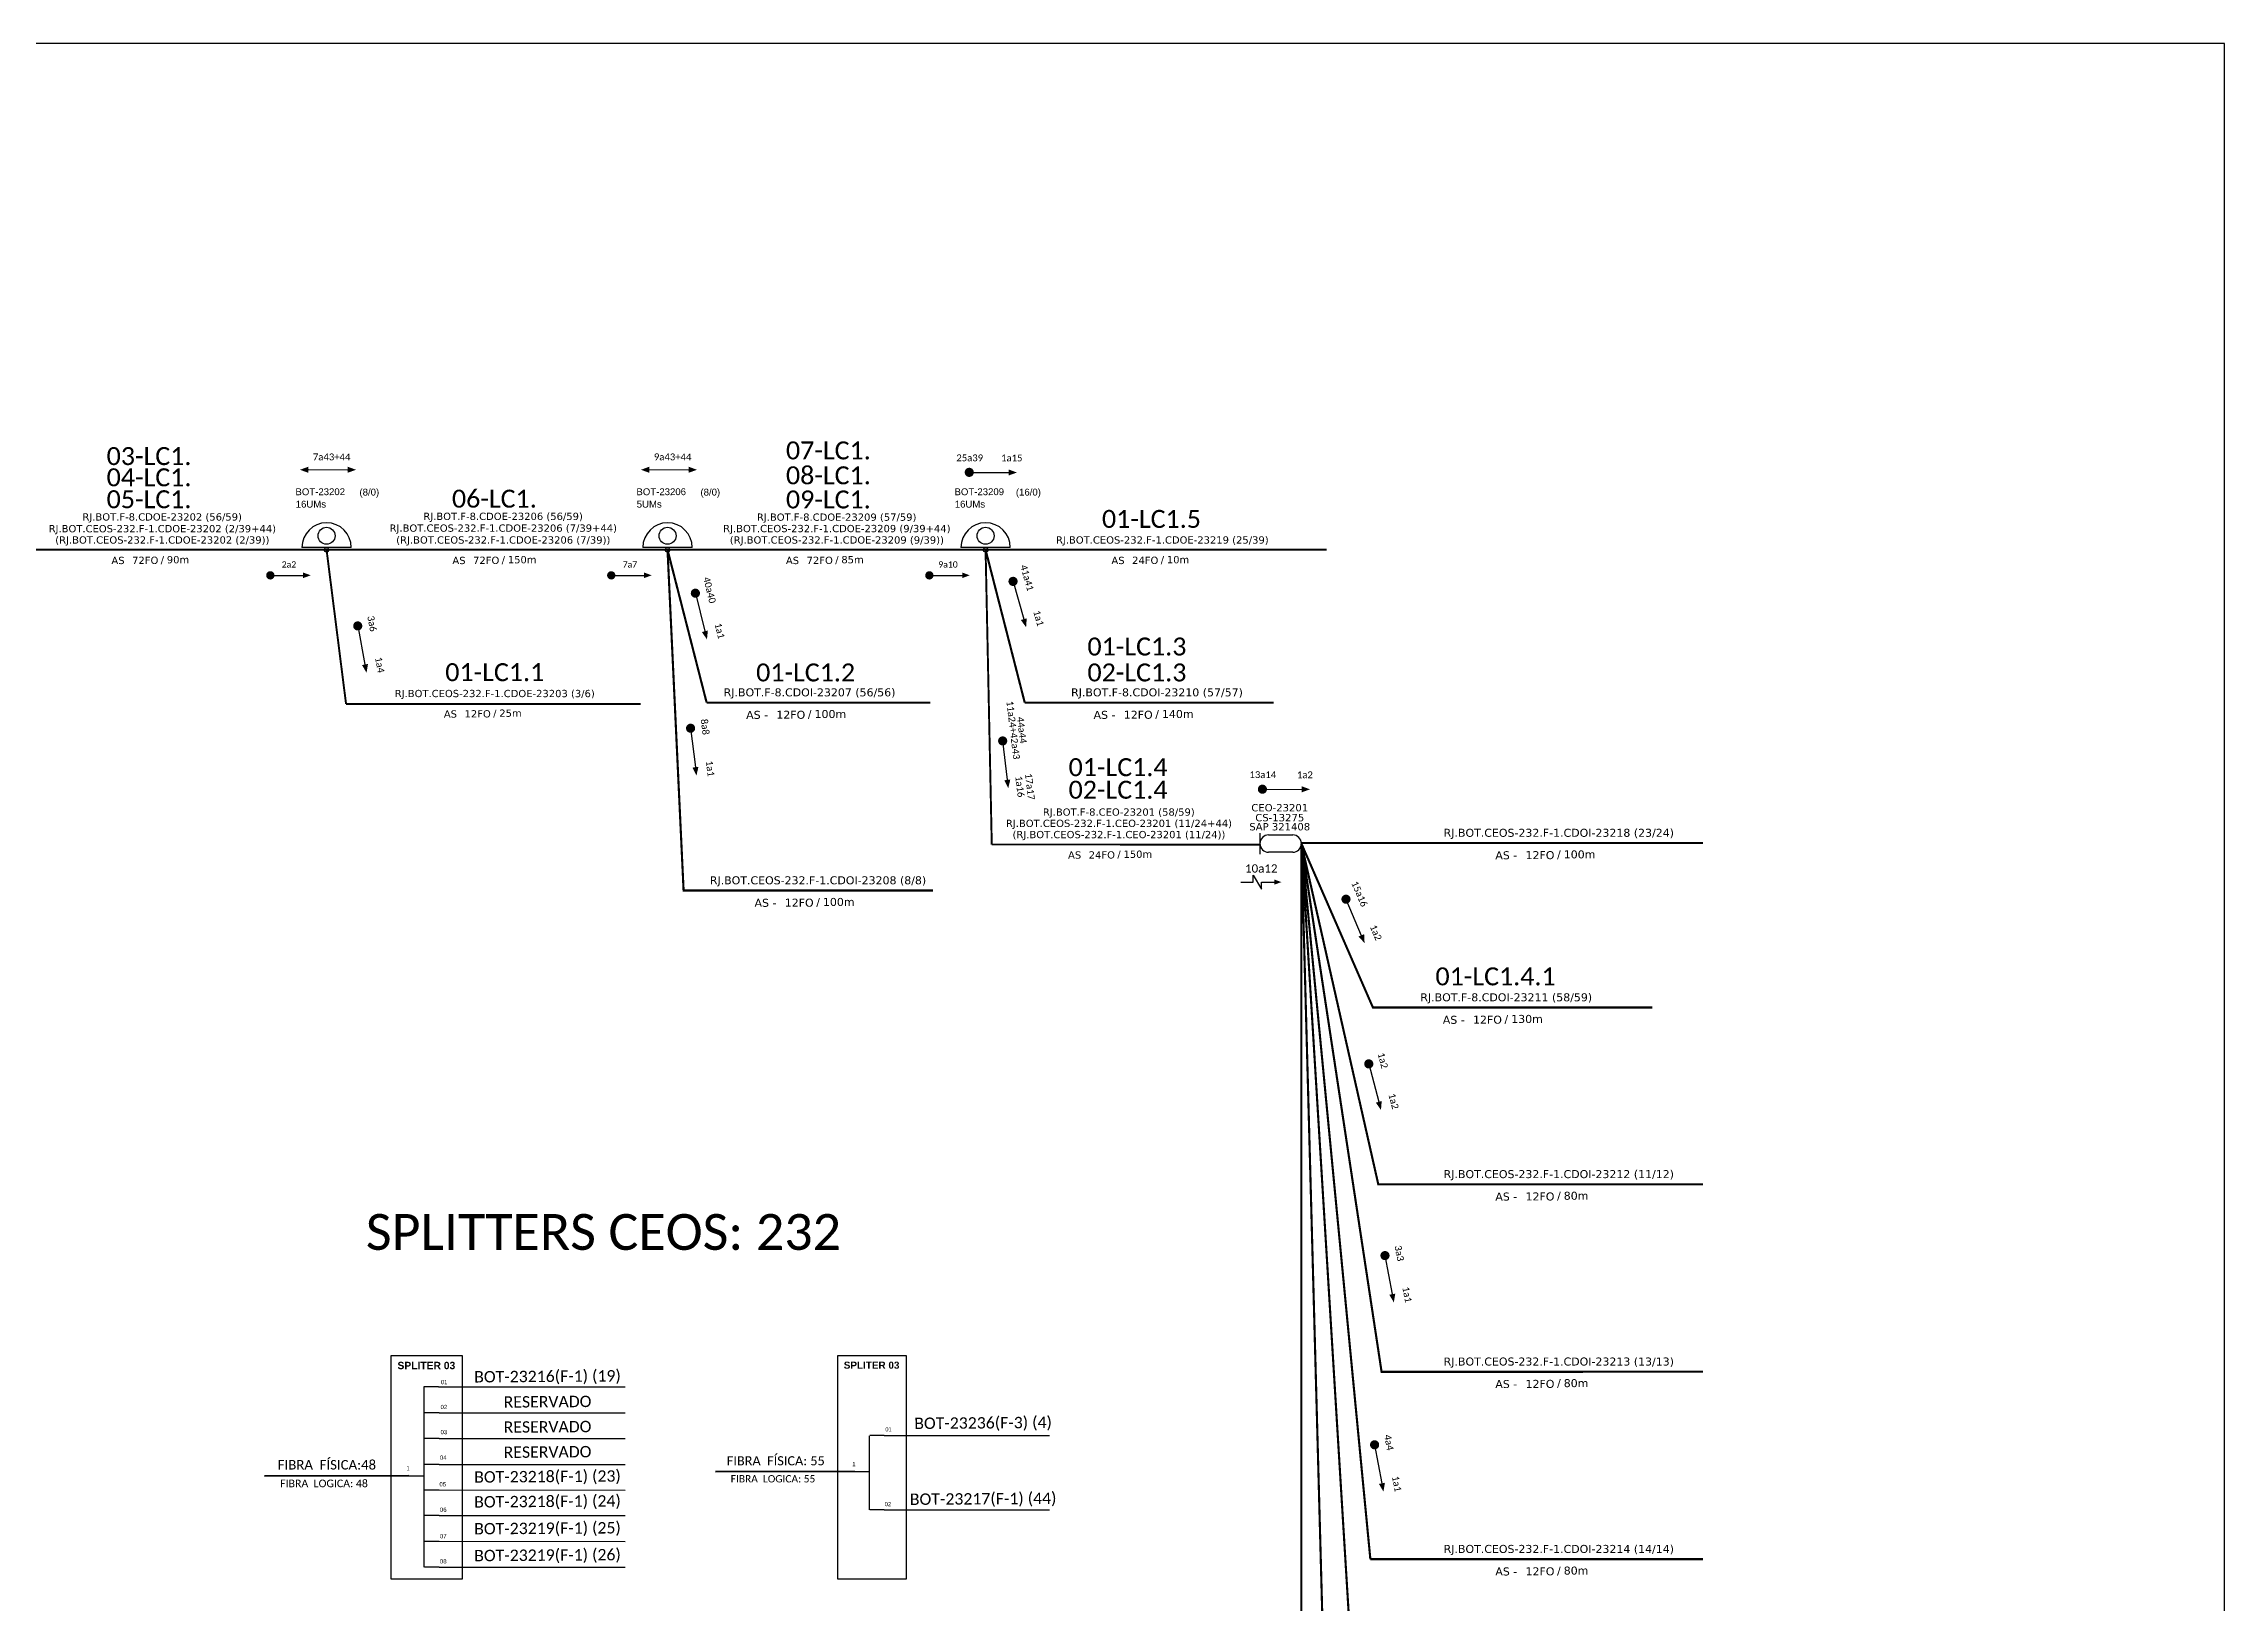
# Model space of a CAD drawing. Header units: inches. Extents: x 950 to 3755, y 850 to 1444.
# Drawn here: x 2253 to 2778, y 1068 to 1444 of the extents above; entities that cross this region are included whole.
import ezdxf
from ezdxf.enums import TextEntityAlignment as Align

# ---------------------------------------------------------------- set-up
doc = ezdxf.new("R2010")
doc.units = ezdxf.units.IN
doc.header["$MEASUREMENT"] = 0
doc.layers.add("20.0-LEGENDA DOS CDO'S", color=1, linetype='Continuous', lineweight=0)
doc.layers.add('40.1-ETIQUETAS', color=1, linetype='Continuous', lineweight=20)
for name, color, linetype in [('20.5-CEO', 1, 'Continuous'), ('CAP a instalar', 1, 'Continuous'), ('CD a instalar', 1, 'Continuous'), ('label_cabos', 7, 'Continuous'), ('SETA', 7, 'Continuous'), ('texto', 255, 'Continuous')]:
    doc.layers.add(name, color=color, linetype=linetype)
doc.styles.add('ARIAL', font='arial.ttf')
doc.styles.add('siredit', font='verdana.ttf')
doc.linetypes.add('FENCELINE1', pattern='A,0.25,-0.1,[133,ltypeshp.shx,S=0.1,R=0,X=-0.1,Y=0],-0.1,1', length=1.45)

msp = doc.modelspace()

# ---------------------------------------------------------------- linework, layer by layer
at = {"color": 7, "linetype": 'Continuous'}
for p, q in [((2344.54, 1120.59), (2344.54, 1077.16)), ((2348.06, 1120.59), (2344.54, 1120.59)), ((2348.23, 1114.31), (2344.72, 1114.31)), ((2451.79, 1108.83), (2451.79, 1090.96)), ((2455.35, 1108.84), (2451.96, 1108.84)), ((2348.23, 1108.12), (2344.72, 1108.12)), ((2340.89, 1099.16), (2344.52, 1099.16)), ((2348.23, 1101.9), (2344.72, 1101.9)), ((2448.28, 1100.22), (2451.78, 1100.22)), ((2348.23, 1095.73), (2344.72, 1095.73)), ((2348.23, 1089.57), (2344.72, 1089.57)), ((2455.35, 1090.97), (2451.96, 1090.97)), ((2348.23, 1083.38), (2344.72, 1083.38)), ((2348.23, 1077.2), (2344.72, 1077.2))]:
    msp.add_line(p, q, dxfattribs=at)
at = {"color": 10, "linetype": 'Continuous'}
for p, q in [((2348.06, 1120.59), (2393, 1120.58)), ((2348.23, 1114.31), (2393, 1114.3)), ((2455.35, 1108.85), (2495.22, 1108.84)), ((2348.23, 1108.13), (2393, 1108.12)), ((2348.23, 1101.91), (2393, 1101.9)), ((2348.23, 1095.75), (2393, 1095.73)), ((2348.23, 1089.58), (2393, 1089.57)), ((2455.35, 1090.98), (2495.22, 1090.97)), ((2348.23, 1083.39), (2393, 1083.38)), ((2348.23, 1077.2), (2393, 1077.19))]:
    msp.add_line(p, q, dxfattribs=at)
at = {"color": 1, "linetype": 'Continuous', "lineweight": 60}
for p, q in [((2340.89, 1099.16), (2306.11, 1099.05)), ((2448.28, 1100.22), (2414.76, 1100.11))]:
    msp.add_line(p, q, dxfattribs=at)
msp.add_lwpolyline([(1939.59, 850), (2778.16, 850), (2778.16, 1444), (1939.59, 1444), (1939.59, 850)])
at = {"color": 0, "const_width": 1}
for points in [[(2307.05, 1315.97, 1), (2308.05, 1315.97, 1)], [(2389.16, 1315.97, 1), (2390.16, 1315.97, 1)], [(2465.77, 1315.97, 1), (2466.77, 1315.97, 1)]]:
    msp.add_lwpolyline(points, format="xyb", close=True, dxfattribs=at)
at = {"color": 0}
msp.add_lwpolyline([(2544.28, 1242.12), (2544.28, 1243.8), (2546.29, 1240.45), (2546.29, 1242.12)], dxfattribs=at)
at = {"color": 7}
for points in [[(2336.57, 1074.38), (2353.85, 1074.38), (2353.85, 1128.04), (2336.57, 1128.04)], [(2444.11, 1074.38), (2460.76, 1074.38), (2460.76, 1128.04), (2444.11, 1128.04)]]:
    msp.add_lwpolyline(points, close=True, dxfattribs=at)
at = {"layer": '20.5-CEO', "color": 5}
for p, q in [((2547.95, 1253.47), (2553.79, 1253.47)), ((2553.79, 1249.31), (2547.95, 1249.31))]:
    msp.add_line(p, q, dxfattribs=at)
msp.add_lwpolyline([(2545.87, 1253.9), (2545.87, 1248.88)], dxfattribs=at)
for centre, start, end in [((2547.95, 1251.39), 90, 270), ((2553.79, 1251.39), 270, 90)]:
    msp.add_arc(centre, 2.08, start, end, dxfattribs=at)
at = {"layer": 'CAP a instalar', "color": 5, "linetype": 'FENCELINE1', "ltscale": 7, "const_width": 0.467}
for points in [[(2238.98, 1322.13), (2321.09, 1322.13)], [(2321.09, 1322.13), (2403.21, 1322.13)], [(2403.21, 1322.13), (2479.81, 1322.13)], [(2479.81, 1322.13), (2481.3, 1251.17)], [(2481.3, 1251.17), (2545.88, 1251.15)]]:
    msp.add_lwpolyline(points, dxfattribs=at)
at = {"layer": 'CAP a instalar', "color": 0, "linetype": 'FENCELINE1', "ltscale": 7, "const_width": 0.467}
for points in [[(2321.09, 1322.13), (2325.79, 1284.99)], [(2479.81, 1322.13), (2561.93, 1322.13)], [(2325.79, 1284.99), (2396.77, 1284.99)]]:
    msp.add_lwpolyline(points, dxfattribs=at)
at = {"layer": 'CD a instalar', "color": 0, "linetype": 'FENCELINE1', "ltscale": 7}
for points in [[(2403.21, 1322.13, 0.513, 0.513, 0), (2407.08, 1240.08, 0.513, 0.513, 0), (2467.12, 1240.08, 0.513, 0.513, 0)], [(2555.87, 1251.55, 0.513, 0.513, 0), (2555.87, 1251.55, 0.513, 0.513, 0), (2652.57, 1251.53, 0.513, 0.513, 0)], [(2555.87, 1251.39, 0.513, 0.513, 0), (2574.39, 1169.34, 0.513, 0.513, 0), (2652.57, 1169.35, 0.513, 0.513, 0)], [(2555.87, 1251.39, 0.513, 0.513, 0), (2575.18, 1124.21, 0.513, 0.513, 0), (2652.57, 1124.22, 0.513, 0.513, 0)], [(2572.48, 1079.09, 0.513, 0.513, 0), (2572.48, 1079.09, 0.513, 0.513, 0), (2652.57, 1079.09, 0.513, 0.513, 0)]]:
    msp.add_lwpolyline(points, format="xyseb", dxfattribs=at)
at = {"layer": 'CD a instalar', "color": 0, "linetype": 'FENCELINE1', "ltscale": 7, "const_width": 0.513}
for points in [[(2403.21, 1322.13), (2412.63, 1285.33)], [(2479.81, 1322.13), (2489.24, 1285.33)], [(2412.63, 1285.33), (2466.51, 1285.33)], [(2489.24, 1285.33), (2549.23, 1285.33)], [(2555.87, 1251.39), (2573.1, 1211.91), (2640.41, 1211.91)], [(2562.98, 988.83), (2555.87, 1251.39)], [(2555.87, 1251.39), (2572.48, 1079.09)], [(2555.87, 1251.39), (2569.23, 1033.96)]]:
    msp.add_lwpolyline(points, dxfattribs=at)
at = {"layer": 'CD a instalar', "color": 1, "linetype": 'FENCELINE1', "ltscale": 7, "const_width": 0.513}
msp.add_lwpolyline([(2555.87, 943.7), (2555.87, 1251.39)], dxfattribs=at)
at = {"layer": 'label_cabos', "color": 0}
for p, q in [((2327.04, 1322.68), (2315.14, 1322.68)), ((2409.15, 1322.68), (2397.26, 1322.68)), ((2485.76, 1322.68), (2473.86, 1322.68))]:
    msp.add_line(p, q, dxfattribs=at)
for centre, radius in [((2321.09, 1325.5), 2.05), ((2403.21, 1325.5), 2.05), ((2479.81, 1325.5), 2.05), ((2321.09, 1322.13), 0.551), ((2403.21, 1322.13), 0.551), ((2479.81, 1322.13), 0.551)]:
    msp.add_circle(centre, radius, dxfattribs=at)
for centre in [(2321.09, 1322.68), (2403.21, 1322.68), (2479.81, 1322.68)]:
    msp.add_arc(centre, 5.95, 0, 180, dxfattribs=at)
at = {"layer": 'SETA', "color": 0}
for points in [[(2316.71, 1341.42), (2326.17, 1341.39)], [(2398.82, 1341.42), (2408.28, 1341.39)], [(2475.88, 1340.77), (2485.34, 1340.74)], [(2307.55, 1315.97), (2316.14, 1315.97)], [(2389.66, 1315.97), (2398.26, 1315.97)], [(2466.27, 1315.97), (2474.87, 1315.97)], [(2486.43, 1314.52), (2489.02, 1305.42)], [(2409.92, 1311.67), (2412.22, 1302.5)], [(2328.6, 1303.8), (2330.35, 1294.51)], [(2408.77, 1279.15), (2409.93, 1269.77)], [(2483.92, 1276.1), (2485.03, 1266.71)], [(2541.26, 1242.12), (2544.28, 1242.12)], [(2546.29, 1242.12), (2549.32, 1242.12)]]:
    msp.add_lwpolyline(points, dxfattribs=at)
at = {"layer": 'SETA', "color": 0, "const_width": 1.1}
for points in [[(2475.33, 1340.77, 1), (2476.43, 1340.77, 1)], [(2486.27, 1315.05, 1), (2486.58, 1313.99, 1)], [(2409.79, 1312.21, 1), (2410.05, 1311.14, 1)], [(2328.5, 1304.34, 1), (2328.7, 1303.26, 1)], [(2408.7, 1279.7, 1), (2408.83, 1278.61, 1)], [(2483.86, 1276.65, 1), (2483.99, 1275.56, 1)]]:
    msp.add_lwpolyline(points, format="xyb", close=True, dxfattribs=at)
at = {"layer": 'SETA', "const_width": 1.1}
for points in [[(2545.93, 1264.48, 1), (2547.03, 1264.48, 1)], [(2566.39, 1238.5, 1), (2566.82, 1237.49, 1)], [(2571.96, 1198.88, 1), (2572.24, 1197.81, 1)], [(2575.9, 1152.73, 1), (2576.1, 1151.65, 1)], [(2573.4, 1107.17, 1), (2573.6, 1106.09, 1)]]:
    msp.add_lwpolyline(points, format="xyb", close=True, dxfattribs=at)
at = {"layer": 'SETA'}
for points in [[(2546.48, 1264.48), (2555.94, 1264.45)], [(2566.61, 1237.99), (2570.3, 1229.29)], [(2572.1, 1198.35), (2574.51, 1189.2)], [(2576, 1152.19), (2577.76, 1142.9)], [(2573.5, 1106.63), (2575.26, 1097.34)]]:
    msp.add_lwpolyline(points, dxfattribs=at)
at = {"layer": 'SETA', "color": 0}
for points in [[(2316.71, 1342.13), (2314.69, 1341.39), (2316.71, 1340.66)], [(2326.17, 1342.13), (2328.18, 1341.39), (2326.16, 1340.66)], [(2398.82, 1342.13), (2396.81, 1341.39), (2398.83, 1340.66)], [(2408.28, 1342.13), (2410.3, 1341.39), (2408.28, 1340.66)], [(2485.34, 1341.47), (2487.36, 1340.73), (2485.34, 1340.01)], [(2315.45, 1316.65), (2317.29, 1315.98), (2315.45, 1315.31)], [(2397.57, 1316.65), (2399.4, 1315.98), (2397.57, 1315.31)], [(2474.18, 1316.65), (2476.01, 1315.98), (2474.18, 1315.31)], [(2412.93, 1302.68), (2412.7, 1300.54), (2411.5, 1302.32)], [(2489.72, 1305.62), (2489.57, 1303.48), (2488.31, 1305.22)], [(2331.07, 1294.64), (2330.72, 1292.53), (2329.63, 1294.37)], [(2410.66, 1269.86), (2410.18, 1267.77), (2409.2, 1269.68)], [(2485.76, 1266.8), (2485.27, 1264.71), (2484.31, 1266.63)], [(2549.32, 1242.75), (2551.06, 1242.12), (2549.32, 1241.49)]]:
    msp.add_solid(points, dxfattribs=at)
at = {"layer": 'SETA'}
for points in [[(2555.94, 1265.19), (2557.95, 1264.45), (2555.93, 1263.72)], [(2570.98, 1229.58), (2571.09, 1227.43), (2569.63, 1229)], [(2575.22, 1189.39), (2575.03, 1187.25), (2573.8, 1189.02)], [(2578.48, 1143.03), (2578.13, 1140.92), (2577.04, 1142.76)], [(2575.98, 1097.48), (2575.63, 1095.36), (2574.54, 1097.21)]]:
    msp.add_solid(points, dxfattribs=at)

# ---------------------------------------------------------------- texts
at = {"color": 0, "attachment_point": 5}
for s, insert, char_height, width in [('{\\fCalibri|b0|i0|c0|p34;03-LC1.}', (2278.34, 1344.66), 4.32, 65.833), ('{\\fCalibri|b0|i0|c0|p34;07-LC1.}', (2441.95, 1346.03), 4.32, 65.833), ('{\\fCalibri|b0|i0|c0|p34;04-LC1.}', (2278.34, 1339.55), 4.32, 65.833), ('{\\fCalibri|b0|i0|c0|p34;08-LC1.}', (2441.95, 1340.03), 4.32, 65.833), ('{\\fCalibri|b0|i0|c0|p34;05-LC1.}', (2278.34, 1334.27), 4.32, 65.833), ('{\\fCalibri|b0|i0|c0|p34;06-LC1.}', (2361.51, 1334.41), 4.32, 65.833), ('{\\fCalibri|b0|i0|c0|p34;09-LC1.}', (2441.95, 1334.22), 4.32, 65.833), ('{\\fCalibri|b0|i0|c0|p34;01-LC1.5}', (2519.76, 1329.54), 4.32, 65.833), ('{\\fCalibri|b0|i0|c0|p34;\\C7;2a2}', (2312.04, 1318.59), 1.5, 25.3588), ('{\\fCalibri|b0|i0|c0|p34;\\C7;7a7}', (2394.16, 1318.59), 1.5, 25.3588), ('{\\fCalibri|b0|i0|c0|p34;\\C7;9a10}', (2470.76, 1318.59), 1.5, 25.3588), ('{\\fCalibri|b0|i0|c0|p34;01-LC1.3}', (2516.26, 1298.81), 4.32, 65.833), ('{\\fCalibri|b0|i0|c0|p34;01-LC1.1}', (2361.6, 1292.63), 4.32, 65.833), ('{\\fCalibri|b0|i0|c0|p34;01-LC1.2}', (2436.47, 1292.57), 4.32, 65.833), ('{\\fCalibri|b0|i0|c0|p34;02-LC1.3}', (2516.26, 1292.57), 4.32, 65.833), ('{\\fCalibri|b0|i0|c0|p34;01-LC1.4}', (2511.72, 1269.76), 4.32, 65.833), ('{\\fCalibri|b0|i0|c0|p34;02-LC1.4}', (2511.72, 1264.33), 4.32, 65.833), ('{\\fCalibri|b0|i0|c0|p34;01-LC1.4.1}', (2602.63, 1219.39), 4.32, 65.833)]:
    msp.add_mtext(s, dxfattribs=dict(at, insert=insert, char_height=char_height, width=width))
at = {"attachment_point": 5}
for s, insert, char_height, width in [('{\\fCalibri|b0|i0|c0|p34;\\C7;SPLITTERS CEOS: 232}', (2387.77, 1157.82), 8.64, 131.666), ('{\\fArial|b1|i0|c0|p34;\\C10;SPLITER 03}', (2345.13, 1125.71), 1.7753, 17.28), ('{\\fArial|b1|i0|c0|p34;\\C1;SPLITER 03}', (2452.36, 1125.79), 1.7107, 16.0169), ('\\C7;\\fArial|b0|i0|;\\H1.0273588255048;01 ', (2349.4, 1121.73), 1.7753, 3.5602), ('\\C7;\\fArial|b0|i0|;\\H1.0273588255048;02 ', (2349.35, 1115.73), 1.7753, 3.7582), ('\\C7;\\fArial|b0|i0|;\\H1.0273588255048;03 ', (2349.35, 1109.69), 1.7753, 3.456), ('\\C7;\\fArial|b0|i0;\\H0.578704x;01 ', (2456.43, 1110.35), 1.7107, 3.3302), ('{\\fCalibri|b0|i0|c0|p34;\\C7;FIBRA  FÍSICA:48}', (2321.18, 1101.81), 2.2859, 34.56), ('\\C7;\\fArial|b0|i0|;\\H1.0273588255048;04 ', (2349.2, 1103.54), 1.7753, 3.7582), ('{\\fCalibri|b0|i0|c0|p34;\\C7;FIBRA  FÍSICA: 55}', (2429.28, 1102.77), 2.2027, 33.302), ('{\\fCalibri|b0|i0|c0|p34;\\C7;FIBRA  LOGICA: 48}', (2320.48, 1097.32), 1.8289, 34.56), ('\\C7;\\fArial|b0|i0|;\\H1.0273588255048;1', (2340.72, 1100.99), 1.7753, 1.7584), ('{\\fCalibri|b0|i0|c0|p34;\\C7;FIBRA  LOGICA: 55}', (2428.61, 1098.44), 1.7623, 33.302), ('\\C7;\\fArial|b0|i0|;\\H1.0273588255048;1', (2448.11, 1101.98), 1.7107, 1.6944), ('\\C7;\\fArial|b0|i0|;\\H1.0273588255048;05 ', (2349.07, 1097.13), 1.7753, 4.6222), ('\\C7;\\fArial|b0|i0;\\H0.578704x;02 ', (2456.28, 1092.34), 1.7107, 3.6214), ('\\C7;\\fArial|b0|i0|;\\H1.0273588255048;06 ', (2349.2, 1090.99), 1.7753, 3.7582), ('\\C7;\\fArial|b0|i0|;\\H1.0273588255048;07 ', (2349.2, 1084.63), 1.7753, 3.7582), ('\\C7;\\fArial|b0|i0|;\\H1.0273588255048;08 ', (2349.2, 1078.58), 1.7753, 3.7582)]:
    msp.add_mtext(s, dxfattribs=dict(at, insert=insert, char_height=char_height, width=width))
at = {"char_height": 2.7432, "width": 66.7441, "attachment_point": 5, "rotation": 0.4195}
for s, insert in [('{\\fCalibri|b0|i0|c0|p34;\\C7;BOT-23216(F-1) (19)}', (2374.31, 1122.83)), ('{\\fCalibri|b0|i0|c0|p34;\\C1;RESERVADO}', (2374.31, 1117)), ('{\\fCalibri|b0|i0|c0|p34;\\C7;BOT-23236(F-3) (4)}', (2479.21, 1111.62)), ('{\\fCalibri|b0|i0|c0|p34;\\C1;RESERVADO}', (2374.31, 1110.95)), ('{\\fCalibri|b0|i0|c0|p34;\\C1;RESERVADO}', (2374.31, 1104.9)), ('{\\fCalibri|b0|i0|c0|p34;\\C7;BOT-23218(F-1) (23)}', (2374.31, 1098.71)), ('{\\fCalibri|b0|i0|c0|p34;\\C7;BOT-23218(F-1) (24)}', (2374.31, 1092.72)), ('{\\fCalibri|b0|i0|c0|p34;\\C1;BOT-23217(F-1) (44)}', (2479.23, 1093.35)), ('{\\fCalibri|b0|i0|c0|p34;\\C7;BOT-23219(F-1) (25)}', (2374.31, 1086.25)), ('{\\fCalibri|b0|i0|c0|p34;\\C7;BOT-23219(F-1) (26)}', (2374.31, 1079.78))]:
    msp.add_mtext(s, dxfattribs=dict(at, insert=insert))
at = {"layer": "20.0-LEGENDA DOS CDO'S", "color": 0, "style": 'ARIAL'}
for s, p in [('BOT-23202', (2313.61, 1335.26)), ('BOT-23206', (2395.73, 1335.26)), ('BOT-23209', (2472.33, 1335.26)), ('16UMs', (2313.67, 1332.28)), ('5UMs', (2395.79, 1332.28)), ('16UMs', (2472.39, 1332.28))]:
    msp.add_text(s, height=1.652, rotation=0.118, dxfattribs=at).set_placement(p)
for s, p in [('       (8/0)', (2329.15, 1335.18)), ('       (8/0)', (2411.27, 1335.18)), ('       (16/0)', (2487.88, 1335.18))]:
    msp.add_text(s, height=1.6523, rotation=0.118, dxfattribs=at).set_placement(p, align=Align.CENTER)
at = {"layer": '20.5-CEO', "color": 5, "style": 'siredit'}
for s, p in [('CEO-23201', (2550.66, 1260.91)), ('SAP 321408', (2550.66, 1256.33)), ('CS-13275', (2550.66, 1258.52))]:
    msp.add_text(s, height=1.763, rotation=360, dxfattribs=at).set_placement(p, align=Align.TOP_CENTER)
at = {"layer": '20.5-CEO', "color": 5, "insert": (2546.21, 1245.39), "char_height": 2, "width": 43.9341, "attachment_point": 5, "rotation": 360, "style": 'siredit'}
msp.add_mtext('{\\fCalibri|b0|i0|c0|p34;\\C3;10a12}', dxfattribs=at)
at = {"layer": '40.1-ETIQUETAS', "color": 0, "style": 'siredit'}
for s, height, p in [('RJ.BOT.F-8.CDOE-23202 (56/59)', 1.7496, (2281.5, 1330.04)), ('RJ.BOT.F-8.CDOE-23206 (56/59)', 1.7496, (2363.61, 1330.18)), ('RJ.BOT.F-8.CDOE-23209 (57/59)', 1.7496, (2443.94, 1329.99)), ('RJ.BOT.CEOS-232.F-1.CDOE-23219 (25/39)', 1.7496, (2522.37, 1324.49)), ('RJ.BOT.CEOS-232.F-1.CDOE-23203 (3/6)', 1.7496, (2361.6, 1287.52)), ('RJ.BOT.F-8.CDOI-23207 (56/56)', 1.9246, (2437.42, 1287.8)), ('RJ.BOT.F-8.CDOI-23210 (57/57)', 1.9246, (2521.09, 1287.8)), ('RJ.BOT.F-8.CEO-23201 (58/59)', 1.7496, (2511.89, 1258.98)), ('RJ.BOT.CEOS-232.F-1.CDOI-23218 (23/24)', 1.9246, (2617.86, 1253.99)), ('RJ.BOT.CEOS-232.F-1.CDOI-23208 (8/8)', 1.9246, (2439.45, 1242.55)), ('RJ.BOT.F-8.CDOI-23211 (58/59)', 1.9246, (2605.2, 1214.38)), ('RJ.BOT.CEOS-232.F-1.CDOI-23212 (11/12)', 1.9246, (2617.86, 1171.81)), ('RJ.BOT.CEOS-232.F-1.CDOI-23213 (13/13)', 1.9246, (2617.86, 1126.68)), ('RJ.BOT.CEOS-232.F-1.CDOI-23214 (14/14)', 1.9246, (2617.86, 1081.56))]:
    msp.add_text(s, height=height, dxfattribs=at).set_placement(p, align=Align.MIDDLE_CENTER)
at = {"layer": '40.1-ETIQUETAS', "color": 1, "style": 'siredit'}
for s, p in [('RJ.BOT.CEOS-232.F-1.CDOE-23202 (2/39+44)', (2281.54, 1327.21)), ('RJ.BOT.CEOS-232.F-1.CDOE-23206 (7/39+44)', (2363.65, 1327.35)), ('RJ.BOT.CEOS-232.F-1.CDOE-23209 (9/39+44)', (2443.99, 1327.24)), ('RJ.BOT.CEOS-232.F-1.CEO-23201 (11/24+44)', (2511.93, 1256.26))]:
    msp.add_text(s, height=1.7496, dxfattribs=at).set_placement(p, align=Align.MIDDLE_CENTER)
at = {"layer": '40.1-ETIQUETAS', "color": 5, "style": 'siredit'}
for s, p in [('(RJ.BOT.CEOS-232.F-1.CDOE-23202 (2/39))', (2281.54, 1324.49)), ('(RJ.BOT.CEOS-232.F-1.CDOE-23206 (7/39))', (2363.65, 1324.49)), ('(RJ.BOT.CEOS-232.F-1.CDOE-23209 (9/39))', (2443.99, 1324.49)), ('(RJ.BOT.CEOS-232.F-1.CEO-23201 (11/24))', (2511.93, 1253.56))]:
    msp.add_text(s, height=1.7496, dxfattribs=at).set_placement(p, align=Align.MIDDLE_CENTER)
at = {"layer": '40.1-ETIQUETAS', "color": 0, "style": 'siredit'}
for s, height, p in [('AS', 1.75, (2272.44, 1319.56)), ('72FO', 1.75, (2280.59, 1319.59)), ('/', 1.75, (2281.96, 1319.75)), ('AS', 1.75, (2354.56, 1319.56)), ('72FO', 1.75, (2362.7, 1319.59)), ('/', 1.75, (2364.08, 1319.75)), ('AS', 1.75, (2434.89, 1319.56)), ('72FO', 1.75, (2443.03, 1319.59)), ('/', 1.75, (2444.41, 1319.75)), ('AS', 1.75, (2513.28, 1319.56)), ('24FO', 1.75, (2521.42, 1319.59)), ('/', 1.75, (2522.8, 1319.75)), ('AS', 1.75, (2352.51, 1282.6)), ('12FO', 1.75, (2360.65, 1282.63)), ('/', 1.75, (2362.03, 1282.79)), ('AS -', 1.925, (2427.42, 1282.38)), ('12FO', 1.925, (2436.38, 1282.41)), ('/', 1.92, (2437.89, 1282.59)), ('AS -', 1.925, (2511.09, 1282.38)), ('12FO', 1.925, (2520.05, 1282.41)), ('/', 1.92, (2521.56, 1282.59)), ('AS', 1.75, (2502.83, 1248.64)), ('24FO', 1.75, (2510.97, 1248.66)), ('/', 1.75, (2512.35, 1248.83)), ('AS -', 1.925, (2607.85, 1248.58)), ('12FO', 1.925, (2616.81, 1248.61)), ('/', 1.92, (2618.33, 1248.79)), ('AS -', 1.925, (2429.44, 1237.13)), ('12FO', 1.925, (2438.4, 1237.16)), ('/', 1.92, (2439.92, 1237.34)), ('AS -', 1.925, (2595.2, 1208.96)), ('12FO', 1.925, (2604.16, 1208.99)), ('/', 1.92, (2605.67, 1209.17)), ('AS -', 1.925, (2607.85, 1166.4)), ('12FO', 1.925, (2616.81, 1166.43)), ('/', 1.92, (2618.33, 1166.6)), ('AS -', 1.925, (2607.85, 1121.27)), ('12FO', 1.925, (2616.81, 1121.3)), ('/', 1.92, (2618.33, 1121.48)), ('AS -', 1.925, (2607.85, 1076.14)), ('12FO', 1.925, (2616.81, 1076.17)), ('/', 1.92, (2618.33, 1076.35))]:
    msp.add_text(s, height=height, dxfattribs=at).set_placement(p, align=Align.MIDDLE_RIGHT)
for s, height, p in [('90m', 1.75, (2282.62, 1319.75)), ('150m', 1.75, (2364.74, 1319.75)), ('85m', 1.75, (2445.07, 1319.75)), ('10m', 1.75, (2523.46, 1319.75)), ('25m', 1.75, (2362.69, 1282.79)), ('100m', 1.925, (2438.62, 1282.59)), ('140m', 1.925, (2522.29, 1282.59)), ('150m', 1.75, (2513.01, 1248.83)), ('100m', 1.925, (2619.05, 1248.79)), ('100m', 1.925, (2440.64, 1237.34)), ('130m', 1.925, (2606.4, 1209.17)), ('80m', 1.925, (2619.05, 1166.6)), ('80m', 1.925, (2619.05, 1121.48)), ('80m', 1.925, (2619.05, 1076.35))]:
    msp.add_text(s, height=height, dxfattribs=at).set_placement(p, align=Align.MIDDLE_LEFT)
at = {"layer": 'texto', "color": 0, "char_height": 1.65, "width": 27.8947, "attachment_point": 5}
for s, insert, rotation in [('{\\fCalibri|b0|i0|c0|p34;\\C7;7a43\\C1;+44}', (2322.32, 1344.48), 359.8364), ('{\\fCalibri|b0|i0|c0|p34;\\C7;9a43\\C1;+44}', (2404.44, 1344.48), 359.8364), ('{\\fCalibri|b0|i0|c0|p34;\\C7;25a39}', (2475.99, 1344.25), 359.8364), ('{\\fCalibri|b0|i0|c0|p34;\\C7;1a15}', (2486.12, 1344.23), 359.8364), ('{\\fCalibri|b0|i0|c0|p34;\\C7;41a41}', (2489.8, 1315.38), 285.9208), ('{\\fCalibri|b0|i0|c0|p34;\\C7;40a40}', (2413.33, 1312.43), 284.0474), ('{\\fCalibri|b0|i0|c0|p34;\\C7;3a6}', (2332.05, 1304.35), 280.6484), ('{\\fCalibri|b0|i0|c0|p34;\\C7;1a1}', (2415.78, 1302.6), 284.0474), ('{\\fCalibri|b0|i0|c0|p34;\\C7;1a1}', (2492.58, 1305.64), 285.9208), ('{\\fCalibri|b0|i0|c0|p34;\\C7;1a4}', (2333.92, 1294.4), 280.6484), ('{\\fCalibri|b0|i0|c0|p34;\\C7;11a24+42a43}', (2486.46, 1278.71), 276.7432), ('{\\fCalibri|b0|i0|c0|p34;\\C1;44a44}', (2488.54, 1278.71), 276.7432), ('{\\fCalibri|b0|i0|c0|p34;\\C7;8a8}', (2412.24, 1279.49), 277.0823), ('{\\fCalibri|b0|i0|c0|p34;\\C7;1a1}', (2413.49, 1269.44), 277.0823), ('{\\fCalibri|b0|i0|c0|p34;\\C7;1a16}', (2488.07, 1265.11), 276.7432), ('{\\fCalibri|b0|i0|c0|p34;\\C1;17a17}', (2490.49, 1265.11), 276.7432)]:
    msp.add_mtext(s, dxfattribs=dict(at, insert=insert, rotation=rotation))
at = {"layer": 'texto', "char_height": 1.65, "width": 27.8947, "attachment_point": 5}
for s, insert, rotation in [('{\\fCalibri|b0|i0|c0|p34;\\C7;13a14}', (2546.58, 1267.97), 359.8364), ('{\\fCalibri|b0|i0|c0|p34;\\C7;1a2}', (2556.71, 1267.94), 359.8364), ('{\\fCalibri|b0|i0|c0|p34;\\C7;15a16}', (2569.85, 1239.27), 293.006), ('\\C7;\\fCalibri|b0|i0|c0|p34;1a2', (2573.81, 1229.95), 293.006), ('{\\fCalibri|b0|i0|c0|p34;\\C7;1a2}', (2575.49, 1199.15), 284.7955), ('{\\fCalibri|b0|i0|c0|p34;\\C7;1a2}', (2578.08, 1189.35), 284.7955), ('{\\fCalibri|b0|i0|c0|p34;\\C7;3a3}', (2579.45, 1152.75), 280.7017), ('{\\fCalibri|b0|i0|c0|p34;\\C7;1a1}', (2581.33, 1142.79), 280.7017), ('{\\fCalibri|b0|i0|c0|p34;\\C7;4a4}', (2576.95, 1107.19), 280.7017), ('{\\fCalibri|b0|i0|c0|p34;\\C7;1a1}', (2578.83, 1097.24), 280.7017)]:
    msp.add_mtext(s, dxfattribs=dict(at, insert=insert, rotation=rotation))

doc.saveas('drawing.dxf')
